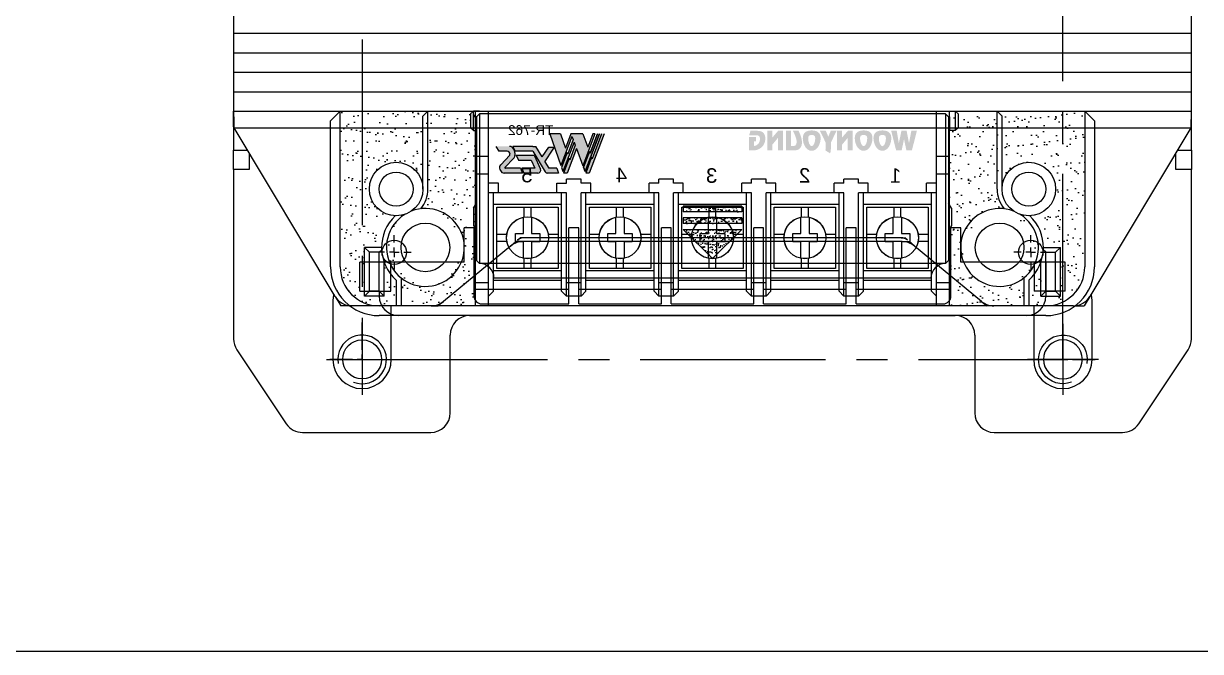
# Model space of a CAD drawing. Header units: millimetres. Extents: x 24815 to 37444, y -10619 to 6020.
# Drawn here: x 36070.7 to 36191.7, y 2215.3 to 2279.8 of the extents above; entities that cross this region are included whole.
import ezdxf

# ---------------------------------------------------------------- set-up
doc = ezdxf.new("R2010")
doc.units = ezdxf.units.MM
doc.linetypes.add('CENTER2', pattern=[28.575, 19.05, -3.175, 3.175, -3.175])
doc.layers.add('SLD-0', color=7, linetype='Continuous')
doc.styles.add('H', font='')
doc.styles.get('H').set_extended_font_data('Dotum')

# ---------------------------------------------------------------- blocks, each defined once
blk = doc.blocks.new('SW_CENTERMARKSYMBOL_5')
at = {"layer": 'SLD-0', "color": 0}
for p, q in [((0, 0.667), (0, 1.167)), ((-0.667, 0), (-1.167, 0)), ((0, 0), (-0.333, 0)), ((0, 0), (0, 0.333)), ((0, 0), (0, -0.333)), ((0, 0), (0.333, 0)), ((0.667, 0), (1.167, 0)), ((0, -0.667), (0, -1.167))]:
    blk.add_line(p, q, dxfattribs=at)
blk = doc.blocks.new('SW_CENTERMARKSYMBOL_6')
at = {"layer": 'SLD-0', "color": 0}
for p, q in [((0, 0.667), (0, 1.167)), ((-0.667, 0), (-1.167, 0)), ((0, 0), (-0.333, 0)), ((0, 0), (0, 0.333)), ((0, 0), (0, -0.333)), ((0, 0), (0.333, 0)), ((0.667, 0), (1.167, 0)), ((0, -0.667), (0, -1.167))]:
    blk.add_line(p, q, dxfattribs=at)
blk = doc.blocks.new('SW_CENTERMARKSYMBOL_7')
at = {"layer": 'SLD-0', "color": 0}
for p, q in [((0, 0.667), (0, 2.521)), ((-0.667, 0), (-2.203, 0)), ((0, 0), (-0.333, 0)), ((0, 0), (0, 0.333)), ((0, 0), (0, -0.333)), ((0, 0), (0.333, 0)), ((0.667, 0), (2.181, 0)), ((0, -0.667), (0, -2.135))]:
    blk.add_line(p, q, dxfattribs=at)
blk = doc.blocks.new('SW_CENTERMARKSYMBOL_8')
at = {"layer": 'SLD-0', "color": 0}
for p, q in [((0, 0.667), (0, 2.589)), ((-0.667, 0), (-2.14, 0)), ((0, 0), (-0.333, 0)), ((0, 0), (0, 0.333)), ((0, 0), (0, -0.333)), ((0, 0), (0.333, 0)), ((0.667, 0), (2.215, 0)), ((0, -0.667), (0, -2.186))]:
    blk.add_line(p, q, dxfattribs=at)
blk = doc.blocks.new('A$C21DA28FF')
at = {"lineweight": 13}
h = blk.add_hatch(dxfattribs=at)
h.set_pattern_fill('AR-SAND', color=256, angle=-180, style=0)
h.set_pattern_definition([(142.5, (-2556.0232, 1126.574), (0.0629934, 1.9268238), [0, -1.52, 0, -1.7, 0, -1.625]), (172.5, (-2556.0232, 1126.574), (-1.7697767, 2.822146), [0, -0.82, 0, -1.37, 0, -0.525]), (212.5, (-2554.7932, 1126.574), (-3.1141419, 0.0056591), [0, -0.5, 0, -1.8, 0, -2.35]), (222.5, (-2554.7932, 1126.574), (-3.0061266, 0.8776756), [0, -0.25, 0, -1.18, 0, -1.35])])
h.paths.add_polyline_path([(-10.9, -18.02), (-5.27, -18.02, 0.400349), (-7.8, -20.67, 0.414214), (-5.15, -23.32, 0.213263), (-6.65, -26.67), (-8.4, -26.67), (-8.4, -26.67), (-10.9, -26.67)])
h.paths.add_polyline_path([(-10.9, -12.67), (-2.5, -12.67), (-2.5, -18.02), (-5.02, -18.02, 0.023763), (-5.27, -18.02), (-10.9, -18.02)])
h.paths.add_polyline_path([(-5.02, -18.02), (-2.5, -18.02), (-2.5, -20.67, 0.400378)], flags=17)
h.paths.add_polyline_path([(-10.9, -28.67), (-10.9, -26.67), (-8.4, -26.67), (-8.4, -31.67), (-6.4, -31.67), (-6.4, -28.14, 0.127566), (-5.15, -30.02), (-5.15, -32.67), (-6.9, -32.67, -0.414214)])
h.paths.add_polyline_path([(-4.65, -29.79, -0.227278), (-6.15, -26.67), (-5.65, -26.67, 0.998713), (1.35, -26.67), (3, -26.67), (3, -32.67), (-4.65, -32.67)])
h.paths.add_polyline_path([(-5.65, -26.67), (-6.15, -26.67, -0.202016), (-4.94, -23.81, 0.395316), (-2, -20.67), (-2, -18.02), (3, -18.02), (3, -20.67), (3, -26.67), (1.35, -26.67, 1.001289)])
h.paths.add_polyline_path([(-2, -12.67), (3, -12.67), (3, -18.02), (-2, -18.02)])
h = blk.add_hatch(dxfattribs=at)
h.set_pattern_fill('AR-SAND', color=256, angle=-180, style=0)
h.set_pattern_definition([(37.5, (2610.7268, 1126.574), (-0.0629934, 1.9268238), [0, -1.52, 0, -1.7, 0, -1.625]), (7.5, (2610.7268, 1126.574), (1.7697767, 2.822146), [0, -0.82, 0, -1.37, 0, -0.525]), (327.5, (2609.4968, 1126.574), (3.1141419, 0.0056591), [0, -0.5, 0, -1.8, 0, -2.35]), (317.5, (2609.4968, 1126.574), (3.0061266, 0.8776756), [0, -0.25, 0, -1.18, 0, -1.35])])
h.paths.add_polyline_path([(65.6, -18.02), (59.98, -18.02, -0.400349), (62.5, -20.67, -0.414214), (59.85, -23.32, -0.213263), (61.35, -26.67), (63.1, -26.67), (63.1, -26.67), (65.6, -26.67)])
h.paths.add_polyline_path([(65.6, -12.67), (57.2, -12.67), (57.2, -18.02), (59.73, -18.02, -0.023763), (59.98, -18.02), (65.6, -18.02)])
h.paths.add_polyline_path([(59.73, -18.02), (57.2, -18.02), (57.2, -20.67, -0.400378)], flags=17)
h.paths.add_polyline_path([(65.6, -28.67), (65.6, -26.67), (63.1, -26.67), (63.1, -31.67), (61.1, -31.67), (61.1, -28.14, -0.127566), (59.85, -30.02), (59.85, -32.67), (61.6, -32.67, 0.414214)])
h.paths.add_polyline_path([(59.35, -29.79, 0.227278), (60.85, -26.67), (60.35, -26.67, -0.998713), (53.35, -26.67), (51.7, -26.67), (51.7, -32.67), (59.35, -32.67)])
h.paths.add_polyline_path([(60.35, -26.67), (60.85, -26.67, 0.202016), (59.65, -23.81, -0.395316), (56.7, -20.67), (56.7, -18.02), (51.7, -18.02), (51.7, -20.67), (51.7, -26.67), (53.35, -26.67, -1.001289)])
h.paths.add_polyline_path([(56.7, -12.67), (51.7, -12.67), (51.7, -18.02), (56.7, -18.02)])
for points in [[(12.26, -16.46), (12.8, -15.01), (14.02, -15.01), (14.54, -16.36), (15.05, -15.01), (15.27, -15.01), (14.04, -18.27), (13.37, -16.5), (12.42, -19.03), (12.05, -19.03), (12.62, -17.51), (12.68, -17.66), (13.24, -16.16), (13.13, -15.87), (11.99, -18.88), (11.83, -18.44), (12.41, -16.91), (12.47, -17.06), (13.02, -15.59), (12.9, -15.27), (11.77, -18.26), (11.12, -16.38), (11.12, -16.38), (11.11, -16.38), (10.64, -15.01), (11.75, -15.01)], [(14.27, -18.87), (14.1, -18.42), (14.71, -16.8), (14.77, -16.98), (15.52, -15.01), (15.73, -15.01)], [(14.93, -17.4), (14.99, -17.55), (15.95, -15.01), (16.21, -15.01), (14.69, -19.03), (14.32, -19.03)], [(6.51, -16.29, -0.29449), (6.9, -16.54), (7, -16.77, -0.106707), (7.04, -16.94), (7.04, -17.24, -0.196829), (6.91, -17.54), (6.04, -18.42, 0.665283), (6.09, -18.54), (7.61, -18.54), (7.83, -19.03), (5.95, -19.03, -0.29449), (5.56, -18.78), (5.5, -18.65, -0.310048), (5.59, -18.18), (6.54, -17.2), (6.54, -17.08, 0.414214), (6.26, -16.79), (5.4, -16.79), (5.1, -16.29)], [(7.06, -16.79), (6.84, -16.29), (8.88, -16.29), (9.19, -16.29), (9.86, -17.37), (10.52, -16.38), (11.11, -16.38), (11.12, -16.38), (10.99, -16.57), (10.13, -17.87), (10.53, -18.54), (11.36, -18.54), (11.53, -19.03), (10.4, -19.03, -0.264116), (10.16, -18.89), (8.9, -16.79)], [(7.97, -19.03), (7.75, -18.54), (9.09, -18.54), (8.71, -17.7), (7.41, -17.7), (7.17, -17.19), (9.03, -17.19), (9.68, -18.63, -0.54501), (9.42, -19.03)]]:
    blk.add_hatch(color=256).paths.add_polyline_path(points)
h = blk.add_hatch(color=256)
edge = h.paths.add_edge_path()
edge.add_spline(control_points=[(31.62, -15.78), (31.62, -15.78), (31.82, -15.78), (31.82, -15.78), (31.82, -15.78), (31.82, -15.32), (31.82, -15.32), (31.82, -15.32), (31.1, -15.32), (31.1, -15.32), (31.1, -15.32), (31.1, -16.7), (31.1, -16.7), (31.1, -16.7), (31.53, -16.7), (31.53, -16.7), (32.2, -16.7), (32.78, -16.23), (32.78, -15.48), (32.78, -15.07), (32.58, -14.69), (31.98, -14.69), (31.98, -14.69), (31.25, -14.69), (31.25, -14.69), (31.25, -14.69), (31.12, -15.14), (31.12, -15.14), (31.12, -15.14), (31.85, -15.14), (31.85, -15.14), (31.96, -15.14), (32.24, -15.14), (32.24, -15.52), (32.24, -15.88), (31.99, -16.23), (31.62, -16.25), (31.62, -16.25), (31.62, -15.78), (31.62, -15.78)], knot_values=[0, 0, 0, 0, 1, 1, 1, 2, 2, 2, 3, 3, 3, 4, 4, 4, 5, 5, 5, 6, 6, 6, 7, 7, 7, 8, 8, 8, 9, 9, 9, 10, 10, 10, 11, 11, 11, 12, 12, 12, 13, 13, 13, 13], degree=3, periodic=0)
h = blk.add_hatch(color=256)
edge = h.paths.add_edge_path()
edge.add_spline(control_points=[(32.98, -16.7), (32.98, -16.7), (33.51, -16.7), (33.51, -16.7), (33.51, -16.7), (33.51, -16.1), (33.51, -16.1), (33.51, -16.1), (34.06, -15.43), (34.06, -15.43), (34.06, -15.43), (34.07, -15.43), (34.07, -15.43), (34.07, -15.43), (34.07, -16.7), (34.07, -16.7), (34.07, -16.7), (34.59, -16.7), (34.59, -16.7), (34.59, -16.7), (34.59, -14.69), (34.59, -14.69), (34.59, -14.69), (34.09, -14.69), (34.09, -14.69), (34.09, -14.69), (33.51, -15.37), (33.51, -15.37), (33.51, -15.37), (33.51, -14.69), (33.51, -14.69), (33.51, -14.69), (32.98, -14.69), (32.98, -14.69), (32.98, -14.69), (32.98, -16.7), (32.98, -16.7)], knot_values=[0, 0, 0, 0, 1, 1, 1, 2, 2, 2, 3, 3, 3, 4, 4, 4, 5, 5, 5, 6, 6, 6, 7, 7, 7, 8, 8, 8, 9, 9, 9, 10, 10, 10, 11, 11, 11, 12, 12, 12, 12], degree=3, periodic=0)
h = blk.add_hatch(color=256)
edge = h.paths.add_edge_path()
edge.add_spline(control_points=[(34.89, -16.7), (34.89, -16.7), (35.74, -16.7), (35.74, -16.7), (36.33, -16.7), (36.54, -16.34), (36.54, -15.87), (36.54, -15.45), (36.37, -15.06), (36.19, -14.69), (36.19, -14.69), (35.62, -14.69), (35.62, -14.69), (35.74, -14.95), (36, -15.44), (36, -15.86), (36, -16.25), (35.71, -16.25), (35.61, -16.25), (35.61, -16.25), (35.41, -16.25), (35.41, -16.25), (35.41, -16.25), (35.41, -14.69), (35.41, -14.69), (35.41, -14.69), (34.89, -14.69), (34.89, -14.69), (34.89, -14.69), (34.89, -16.7), (34.89, -16.7)], knot_values=[0, 0, 0, 0, 1, 1, 1, 2, 2, 2, 3, 3, 3, 4, 4, 4, 5, 5, 5, 6, 6, 6, 7, 7, 7, 8, 8, 8, 9, 9, 9, 10, 10, 10, 10], degree=3, periodic=0)
h = blk.add_hatch(color=256)
edge = h.paths.add_edge_path(flags=16)
edge.add_spline(control_points=[(37.54, -16.74), (36.92, -16.74), (36.63, -15.98), (36.63, -15.45), (36.63, -15.01), (36.84, -14.65), (37.54, -14.65), (38.25, -14.65), (38.46, -15.01), (38.46, -15.45), (38.46, -15.98), (38.16, -16.74), (37.54, -16.74)], knot_values=[0, 0, 0, 0, 1, 1, 1, 2, 2, 2, 3, 3, 3, 4, 4, 4, 4], degree=3, periodic=0)
edge = h.paths.add_edge_path()
edge.add_spline(control_points=[(37.54, -16.27), (37.74, -16.27), (37.91, -15.83), (37.91, -15.47), (37.91, -15.2), (37.8, -15.12), (37.54, -15.12), (37.29, -15.12), (37.18, -15.2), (37.18, -15.47), (37.18, -15.83), (37.34, -16.27), (37.54, -16.27)], knot_values=[0, 0, 0, 0, 1, 1, 1, 2, 2, 2, 3, 3, 3, 4, 4, 4, 4], degree=3, periodic=0)
h = blk.add_hatch(color=256)
edge = h.paths.add_edge_path()
edge.add_spline(control_points=[(38.98, -15.9), (38.98, -15.9), (38.98, -16.41), (38.98, -16.41), (38.98, -16.51), (38.98, -16.61), (38.95, -16.7), (38.95, -16.7), (39.43, -17), (39.43, -17), (39.5, -16.86), (39.51, -16.71), (39.51, -16.56), (39.51, -16.56), (39.51, -15.9), (39.51, -15.9), (39.51, -15.9), (40.1, -14.69), (40.1, -14.69), (40.1, -14.69), (39.5, -14.69), (39.5, -14.69), (39.5, -14.69), (39.25, -15.29), (39.25, -15.29), (39.25, -15.29), (38.99, -14.69), (38.99, -14.69), (38.99, -14.69), (38.39, -14.69), (38.39, -14.69), (38.39, -14.69), (38.98, -15.9), (38.98, -15.9)], knot_values=[0, 0, 0, 0, 1, 1, 1, 2, 2, 2, 3, 3, 3, 4, 4, 4, 5, 5, 5, 6, 6, 6, 7, 7, 7, 8, 8, 8, 9, 9, 9, 10, 10, 10, 11, 11, 11, 11], degree=3, periodic=0)
h = blk.add_hatch(color=256)
edge = h.paths.add_edge_path()
edge.add_spline(control_points=[(40.15, -16.7), (40.15, -16.7), (40.67, -16.7), (40.67, -16.7), (40.67, -16.7), (40.67, -16.1), (40.67, -16.1), (40.67, -16.1), (41.23, -15.43), (41.23, -15.43), (41.23, -15.43), (41.23, -15.43), (41.23, -15.43), (41.23, -15.43), (41.23, -16.7), (41.23, -16.7), (41.23, -16.7), (41.76, -16.7), (41.76, -16.7), (41.76, -16.7), (41.76, -14.69), (41.76, -14.69), (41.76, -14.69), (41.26, -14.69), (41.26, -14.69), (41.26, -14.69), (40.67, -15.37), (40.67, -15.37), (40.67, -15.37), (40.67, -14.69), (40.67, -14.69), (40.67, -14.69), (40.15, -14.69), (40.15, -14.69), (40.15, -14.69), (40.15, -16.7), (40.15, -16.7)], knot_values=[0, 0, 0, 0, 1, 1, 1, 2, 2, 2, 3, 3, 3, 4, 4, 4, 5, 5, 5, 6, 6, 6, 7, 7, 7, 8, 8, 8, 9, 9, 9, 10, 10, 10, 11, 11, 11, 12, 12, 12, 12], degree=3, periodic=0)
h = blk.add_hatch(color=256)
edge = h.paths.add_edge_path(flags=16)
edge.add_spline(control_points=[(42.88, -16.74), (42.26, -16.74), (41.97, -15.98), (41.97, -15.45), (41.97, -15.01), (42.18, -14.65), (42.88, -14.65), (43.59, -14.65), (43.79, -15.01), (43.79, -15.45), (43.79, -15.98), (43.5, -16.74), (42.88, -16.74)], knot_values=[0, 0, 0, 0, 1, 1, 1, 2, 2, 2, 3, 3, 3, 4, 4, 4, 4], degree=3, periodic=0)
edge = h.paths.add_edge_path()
edge.add_spline(control_points=[(42.88, -16.27), (43.08, -16.27), (43.25, -15.83), (43.25, -15.47), (43.25, -15.2), (43.14, -15.12), (42.88, -15.12), (42.62, -15.12), (42.51, -15.2), (42.51, -15.47), (42.51, -15.83), (42.68, -16.27), (42.88, -16.27)], knot_values=[0, 0, 0, 0, 1, 1, 1, 2, 2, 2, 3, 3, 3, 4, 4, 4, 4], degree=3, periodic=0)
h = blk.add_hatch(color=256)
edge = h.paths.add_edge_path(flags=16)
edge.add_spline(control_points=[(44.81, -16.74), (44.19, -16.74), (43.89, -15.98), (43.89, -15.45), (43.89, -15.01), (44.1, -14.65), (44.81, -14.65), (45.51, -14.65), (45.72, -15.01), (45.72, -15.45), (45.72, -15.98), (45.43, -16.74), (44.81, -16.74)], knot_values=[0, 0, 0, 0, 1, 1, 1, 2, 2, 2, 3, 3, 3, 4, 4, 4, 4], degree=3, periodic=0)
edge = h.paths.add_edge_path()
edge.add_spline(control_points=[(44.81, -16.27), (45.01, -16.27), (45.17, -15.83), (45.17, -15.47), (45.17, -15.2), (45.07, -15.12), (44.81, -15.12), (44.55, -15.12), (44.44, -15.2), (44.44, -15.47), (44.44, -15.83), (44.61, -16.27), (44.81, -16.27)], knot_values=[0, 0, 0, 0, 1, 1, 1, 2, 2, 2, 3, 3, 3, 4, 4, 4, 4], degree=3, periodic=0)
h = blk.add_hatch(color=256)
edge = h.paths.add_edge_path()
edge.add_spline(control_points=[(46.22, -16.7), (46.22, -16.7), (46.79, -16.7), (46.79, -16.7), (46.79, -16.7), (47.03, -15.53), (47.03, -15.53), (47.03, -15.53), (47.03, -15.53), (47.03, -15.53), (47.03, -15.53), (47.27, -16.7), (47.27, -16.7), (47.27, -16.7), (47.84, -16.7), (47.84, -16.7), (47.84, -16.7), (48.35, -14.69), (48.35, -14.69), (48.35, -14.69), (47.78, -14.69), (47.78, -14.69), (47.78, -14.69), (47.54, -15.96), (47.54, -15.96), (47.54, -15.96), (47.54, -15.96), (47.54, -15.96), (47.54, -15.96), (47.3, -14.69), (47.3, -14.69), (47.3, -14.69), (46.76, -14.69), (46.76, -14.69), (46.76, -14.69), (46.5, -15.95), (46.5, -15.95), (46.5, -15.95), (46.49, -15.95), (46.49, -15.95), (46.49, -15.95), (46.28, -14.69), (46.28, -14.69), (46.28, -14.69), (45.71, -14.69), (45.71, -14.69), (45.71, -14.69), (46.22, -16.7), (46.22, -16.7)], knot_values=[0, 0, 0, 0, 1, 1, 1, 2, 2, 2, 3, 3, 3, 4, 4, 4, 5, 5, 5, 6, 6, 6, 7, 7, 7, 8, 8, 8, 9, 9, 9, 10, 10, 10, 11, 11, 11, 12, 12, 12, 13, 13, 13, 14, 14, 14, 15, 15, 15, 16, 16, 16, 16], degree=3, periodic=0)
h = blk.add_hatch(dxfattribs=at)
h.set_pattern_fill('AR-SAND', color=256, scale=0.3, angle=-180, style=0)
h.set_pattern_definition([(142.5, (-2543.7502, 1358.91825), (0.01889801, 0.57804713), [0, -0.456, 0, -0.51, 0, -0.4875]), (172.5, (-2543.7502, 1358.91825), (-0.53093301, 0.84664382), [0, -0.246, 0, -0.411, 0, -0.1575]), (212.5, (-2543.3812, 1358.91825), (-0.93424256, 0.00169772), [0, -0.15, 0, -0.54, 0, -0.705]), (222.5, (-2543.3812, 1358.91825), (-0.90183798, 0.26330267), [0, -0.075, 0, -0.354, 0, -0.405])])
h.paths.add_polyline_path([(24.35, -23.62), (30.35, -23.62), (30.35, -24.22), (24.35, -24.22)])
h.paths.add_polyline_path([(24.35, -22.42), (30.35, -22.42), (30.35, -23.02), (24.35, -23.02)])
h = blk.add_hatch(dxfattribs=at)
h.set_pattern_fill('AR-SAND', color=256, scale=0.3, angle=-180, style=0)
h.set_pattern_definition([(142.5, (-2543.43524, 1358.26936), (0.01889801, 0.57804713), [0, -0.456, 0, -0.51, 0, -0.4875]), (172.5, (-2543.43524, 1358.2694), (-0.53093301, 0.84664382), [0, -0.246, 0, -0.411, 0, -0.1575]), (212.5, (-2543.06624, 1358.26936), (-0.93424256, 0.00169772), [0, -0.15, 0, -0.54, 0, -0.705]), (222.5, (-2543.06624, 1358.2694), (-0.90183798, 0.26330267), [0, -0.075, 0, -0.354, 0, -0.405])])
h.paths.add_polyline_path([(27.35, -27.82), (30.35, -24.82), (24.35, -24.82)])
for p, q in [((-21.85, 26.33), (-21.85, -12.67)), ((76.55, -12.67), (76.55, 26.33)), ((-21.85, -4.67), (76.55, -4.67)), ((-21.85, -6.67), (76.55, -6.67)), ((-21.85, -8.67), (76.55, -8.67)), ((-21.85, -10.67), (76.55, -10.67)), ((10.64, -15.01), (11.77, -18.26)), ((11.75, -15.01), (10.64, -15.01)), ((11.75, -15.01), (12.26, -16.46)), ((12.9, -15.27), (11.77, -18.26)), ((12.8, -15.01), (12.26, -16.46)), ((13.02, -15.59), (12.47, -17.06)), ((14.02, -15.01), (12.8, -15.01)), ((12.9, -15.27), (13.02, -15.59)), ((14.02, -15.01), (14.54, -16.36)), ((15.27, -15.01), (14.04, -18.27)), ((15.73, -15.01), (14.27, -18.87)), ((14.27, -18.87), (15.73, -15.01)), ((15.73, -15.01), (14.27, -18.87)), ((15.05, -15.01), (14.54, -16.36)), ((16.21, -15.01), (14.69, -19.03)), ((15.52, -15.01), (14.77, -16.98)), ((15.52, -15.01), (14.77, -16.98)), ((14.77, -16.98), (15.52, -15.01)), ((15.95, -15.01), (14.99, -17.55)), ((15.27, -15.01), (15.05, -15.01)), ((5.1, -16.29), (5.4, -16.79)), ((6.26, -16.79), (5.4, -16.79)), ((6.26, -16.79), (5.4, -16.79)), ((6.84, -16.29), (7.06, -16.79)), ((8.88, -16.29), (6.84, -16.29)), ((6.9, -16.54), (7, -16.77)), ((8.9, -16.79), (7.06, -16.79)), ((8.88, -16.29), (9.19, -16.29)), ((8.9, -16.79), (10.16, -18.89)), ((9.86, -17.37), (9.19, -16.29)), ((9.86, -17.37), (10.52, -16.38)), ((10.13, -17.87), (10.99, -16.57)), ((10.52, -16.38), (11.12, -16.38)), ((10.99, -16.57), (11.12, -16.38)), ((12.41, -16.91), (11.83, -18.44)), ((13.13, -15.87), (11.99, -18.88)), ((12.41, -16.91), (12.47, -17.06)), ((13.37, -16.5), (12.42, -19.03)), ((13.24, -16.16), (12.68, -17.66)), ((13.13, -15.87), (13.24, -16.16)), ((13.37, -16.5), (14.04, -18.27)), ((14.71, -16.8), (14.1, -18.42)), ((14.1, -18.42), (14.71, -16.8)), ((15.1, -16.66), (14.27, -18.87)), ((14.71, -16.8), (14.77, -16.98)), ((14.77, -16.98), (14.71, -16.8)), ((14.71, -16.8), (14.77, -16.98)), ((14.77, -16.98), (15.01, -16.35)), ((6.54, -17.2), (5.59, -18.18)), ((6.91, -17.54), (6.04, -18.42)), ((6.54, -17.2), (6.54, -17.08)), ((7.04, -16.94), (7.04, -17.24)), ((7.17, -17.19), (9.03, -17.19)), ((7.17, -17.19), (7.41, -17.7)), ((7.41, -17.7), (8.71, -17.7)), ((8.71, -17.7), (9.09, -18.54)), ((9.03, -17.19), (9.68, -18.63)), ((10.13, -17.87), (10.53, -18.54)), ((12.62, -17.51), (12.05, -19.03)), ((12.62, -17.51), (12.68, -17.66)), ((14.93, -17.4), (14.32, -19.03)), ((14.93, -17.4), (14.99, -17.55)), ((5.5, -18.65), (5.56, -18.78)), ((7.83, -19.03), (5.95, -19.03)), ((7.61, -18.54), (6.09, -18.54)), ((7.61, -18.54), (7.83, -19.03)), ((7.75, -18.54), (7.97, -19.03)), ((9.09, -18.54), (7.75, -18.54)), ((9.42, -19.03), (7.97, -19.03)), ((11.53, -19.03), (10.4, -19.03)), ((11.36, -18.54), (10.53, -18.54)), ((11.36, -18.54), (11.53, -19.03)), ((11.83, -18.44), (11.99, -18.88)), ((12.42, -19.03), (12.04, -19.03)), ((14.1, -18.42), (14.27, -18.87)), ((14.1, -18.42), (14.27, -18.87)), ((14.27, -18.87), (14.1, -18.42)), ((14.69, -19.03), (14.32, -19.03)), ((8, -23.54), (8, -22.52)), ((8.71, -23.54), (8.71, -22.52)), ((17.5, -23.54), (17.5, -22.52)), ((18.21, -23.54), (18.21, -22.52)), ((27, -23.54), (27, -22.52)), ((27.71, -23.54), (27.71, -22.52)), ((36.5, -23.54), (36.5, -22.52)), ((37.21, -23.54), (37.21, -22.52)), ((46, -23.54), (46, -22.52)), ((46.71, -23.54), (46.71, -22.52)), ((5.2, -25.31), (6.22, -25.31)), ((10.48, -25.31), (11.5, -25.31)), ((14.7, -25.31), (15.72, -25.31)), ((19.98, -25.31), (21, -25.31)), ((24.2, -25.31), (25.22, -25.31)), ((29.48, -25.31), (30.5, -25.31)), ((33.7, -25.31), (34.72, -25.31)), ((38.98, -25.31), (40, -25.31)), ((43.2, -25.31), (44.22, -25.31)), ((48.48, -25.31), (49.5, -25.31)), ((5.2, -26.03), (6.22, -26.03)), ((6.6, -26.53), (7.15, -26.07)), ((6.6, -26.53), (7.15, -26.07)), ((7.87, -26.07), (7.15, -26.07)), ((7.87, -26.07), (7.15, -26.07)), ((7.32, -25.92), (7.6, -25.67)), ((7.98, -25.67), (7.6, -25.67)), ((10.48, -26.03), (11.5, -26.03)), ((14.7, -26.03), (15.72, -26.03)), ((19.98, -26.03), (21, -26.03)), ((24.2, -26.03), (25.22, -26.03)), ((29.48, -26.03), (30.5, -26.03)), ((33.7, -26.03), (34.72, -26.03)), ((38.98, -26.03), (40, -26.03)), ((43.2, -26.03), (44.22, -26.03)), ((46.73, -25.67), (47.1, -25.67)), ((46.83, -26.07), (47.55, -26.07)), ((46.83, -26.07), (47.55, -26.07)), ((47.38, -25.92), (47.1, -25.67)), ((48.11, -26.53), (47.55, -26.07)), ((48.11, -26.53), (47.55, -26.07)), ((48.48, -26.03), (49.5, -26.03)), ((8, -28.82), (8, -27.8)), ((8.71, -28.82), (8.71, -27.8)), ((17.5, -28.82), (17.5, -27.8)), ((18.21, -28.82), (18.21, -27.8)), ((27, -28.82), (27, -27.8)), ((27.71, -28.82), (27.71, -27.8)), ((36.5, -28.82), (36.5, -27.8)), ((37.21, -28.82), (37.21, -27.8)), ((46, -28.82), (46, -27.8)), ((46.71, -28.82), (46.71, -27.8)), ((-11.43, -31.7), (-10.85, -32.67)), ((-11.43, -31.7), (-10.85, -32.67)), ((-0.29, -32.21), (-0.85, -32.67)), ((-0.29, -32.21), (-0.85, -32.67)), ((55, -32.21), (55.55, -32.67)), ((55, -32.21), (55.55, -32.67)), ((66.13, -31.7), (65.55, -32.67)), ((66.13, -31.7), (65.55, -32.67)), ((-9.71, -32.67), (-10.85, -32.67)), ((-9.71, -32.67), (-10.85, -32.67)), ((-1.57, -32.67), (-0.85, -32.67)), ((-1.57, -32.67), (-0.85, -32.67)), ((56.27, -32.67), (55.55, -32.67)), ((56.27, -32.67), (55.55, -32.67)), ((64.42, -32.67), (65.55, -32.67)), ((64.42, -32.67), (65.55, -32.67))]:
    blk.add_line(p, q)
at = {"lineweight": 15}
for p, q in [((-21.85, -12.67), (76.55, -12.67)), ((-21.85, -14.27), (-21.85, -12.67)), ((76.55, -14.27), (76.55, -12.67)), ((-21.85, -14.27), (-21.85, -14.37)), ((-21.79, -14.37), (-21.85, -14.37)), ((-21.85, -14.37), (-21.85, -16.67)), ((-21.79, -14.37), (76.49, -14.37)), ((-11.43, -31.7), (-21.79, -14.37)), ((76.49, -14.37), (66.13, -31.7)), ((76.49, -14.37), (76.55, -14.37)), ((76.55, -14.37), (76.55, -14.27)), ((76.55, -16.67), (76.55, -14.37)), ((-21.85, -16.67), (-20.41, -16.67)), ((-21.85, -18.67), (-21.85, -16.67)), ((75.12, -16.67), (76.55, -16.67)), ((76.55, -16.67), (76.55, -18.67)), ((-20.25, -16.95), (-20.25, -18.67)), ((74.95, -18.67), (74.95, -16.95)), ((-20.25, -18.67), (-21.85, -18.67)), ((-21.85, -18.67), (-21.85, -36.06)), ((76.55, -18.67), (74.95, -18.67)), ((76.55, -36.06), (76.55, -18.67)), ((6.6, -26.53), (-0.29, -32.21)), ((6.6, -26.53), (-0.29, -32.21)), ((46.83, -26.07), (7.87, -26.07)), ((46.83, -26.07), (7.87, -26.07)), ((46.73, -25.67), (7.98, -25.67)), ((55, -32.21), (48.11, -26.53)), ((55, -32.21), (48.11, -26.53)), ((-11.65, -32.17), (-11.65, -38.17)), ((66.35, -38.17), (66.35, -32.17)), ((-1.57, -32.67), (-9.71, -32.67)), ((-1.57, -32.67), (-9.71, -32.67)), ((-5.65, -38.17), (-5.65, -32.67)), ((2.4, -33.67), (52.3, -33.67)), ((2.4, -33.67), (52.3, -33.67)), ((64.42, -32.67), (56.27, -32.67)), ((64.42, -32.67), (56.27, -32.67)), ((60.35, -32.67), (60.35, -38.17)), ((0.4, -43.67), (0.4, -35.67)), ((54.3, -35.67), (54.3, -43.67)), ((-21.51, -37.17), (-16.44, -44.78)), ((71.15, -44.78), (76.22, -37.17)), ((-14.78, -45.67), (-1.6, -45.67)), ((56.3, -45.67), (69.48, -45.67))]:
    blk.add_line(p, q, dxfattribs=at)
at = {"lineweight": 13}
for p, q in [((-10.9, -12.67), (-11.9, -13.67)), ((-10.9, -12.67), (65.6, -12.67)), ((-10.9, -28.67), (-10.9, -12.67)), ((-1.9, -12.67), (-2.4, -13.17)), ((-2.4, -20.67), (-2.4, -13.17)), ((-1.9, -20.67), (-1.9, -12.67)), ((2.8, -12.67), (2.5, -12.96)), ((2.5, -12.96), (2.5, -14.37)), ((3.4, -12.67), (2.8, -12.67)), ((2.8, -14.67), (2.8, -12.67)), ((3, -20.67), (3, -12.67)), ((3, -13.26), (3, -14.67)), ((3.1, -13.26), (3, -13.26)), ((3.4, -12.96), (3.1, -13.26)), ((3.1, -13.26), (3.1, -28.02)), ((3.4, -12.67), (51.3, -12.67)), ((51.3, -12.96), (3.4, -12.96)), ((3.4, -12.97), (3.4, -28.32)), ((3.4, -12.97), (3.4, -12.97)), ((4.35, -32.67), (4.35, -12.67)), ((50.35, -32.67), (50.35, -12.67)), ((51.3, -12.67), (52.3, -12.67)), ((51.6, -13.26), (51.3, -12.96)), ((51.3, -12.97), (51.3, -28.32)), ((51.6, -13.26), (51.6, -28.02)), ((51.6, -13.26), (51.6, -13.26)), ((51.7, -13.26), (51.6, -13.26)), ((51.6, -13.27), (51.6, -13.27)), ((51.7, -20.67), (51.7, -12.67)), ((51.7, -13.26), (51.7, -14.67)), ((52.6, -12.96), (52.3, -12.67)), ((52.3, -12.67), (52.3, -14.67)), ((52.6, -12.96), (52.6, -14.37)), ((57.1, -13.17), (56.6, -12.67)), ((56.6, -20.67), (56.6, -12.67)), ((57.1, -20.67), (57.1, -13.17)), ((66.6, -13.67), (65.6, -12.67)), ((65.6, -12.67), (65.6, -28.67)), ((-11.9, -28.67), (-11.9, -13.67)), ((2.8, -14.67), (2.5, -14.37)), ((52.6, -14.37), (52.3, -14.67)), ((66.6, -13.67), (66.6, -28.67)), ((2.8, -14.67), (3.1, -14.67)), ((52.3, -14.67), (51.6, -14.67)), ((3, -17.28), (4.35, -17.28)), ((50.35, -17.28), (51.7, -17.28)), ((3, -19.12), (4.35, -19.12)), ((50.35, -19.12), (51.7, -19.12)), ((5.35, -20.07), (4.35, -20.07)), ((5.35, -21.07), (5.35, -20.07)), ((11.35, -21.07), (11.35, -20.07)), ((11.35, -20.07), (12.35, -20.07)), ((12.35, -20.07), (12.35, -19.67)), ((13.85, -19.67), (12.35, -19.67)), ((13.85, -20.07), (13.85, -19.67)), ((14.85, -20.07), (13.85, -20.07)), ((14.85, -21.07), (14.85, -20.07)), ((20.85, -21.07), (20.85, -20.07)), ((21.85, -20.07), (20.85, -20.07)), ((21.85, -20.07), (21.85, -19.67)), ((23.35, -19.67), (21.85, -19.67)), ((23.35, -20.07), (23.35, -19.67)), ((24.35, -20.07), (23.35, -20.07)), ((24.35, -21.07), (24.35, -20.07)), ((30.35, -21.07), (30.35, -20.07)), ((31.35, -20.07), (30.35, -20.07)), ((31.35, -20.07), (31.35, -19.67)), ((32.85, -19.67), (31.35, -19.67)), ((32.85, -20.07), (32.85, -19.67)), ((33.85, -20.07), (32.85, -20.07)), ((33.85, -21.07), (33.85, -20.07)), ((39.85, -21.07), (39.85, -20.07)), ((40.85, -20.07), (39.85, -20.07)), ((40.85, -20.07), (40.85, -19.67)), ((42.35, -19.67), (40.85, -19.67)), ((42.35, -20.07), (42.35, -19.67)), ((43.35, -20.07), (42.35, -20.07)), ((43.35, -21.07), (43.35, -20.07)), ((49.35, -21.07), (49.35, -20.07)), ((50.35, -20.07), (49.35, -20.07)), ((3, -32.67), (3, -20.67)), ((12.35, -21.07), (4.35, -21.07)), ((4.85, -31.17), (4.85, -21.07)), ((11.85, -31.17), (11.85, -21.07)), ((12.35, -31.67), (12.35, -21.07)), ((21.85, -21.07), (13.85, -21.07)), ((13.85, -31.67), (13.85, -21.07)), ((14.35, -31.17), (14.35, -21.07)), ((21.35, -31.17), (21.35, -21.07)), ((21.85, -31.67), (21.85, -21.07)), ((31.35, -21.07), (23.35, -21.07)), ((23.35, -31.67), (23.35, -21.07)), ((23.85, -31.17), (23.85, -21.07)), ((30.85, -31.17), (30.85, -21.07)), ((31.35, -31.67), (31.35, -21.07)), ((40.85, -21.07), (32.85, -21.07)), ((32.85, -31.67), (32.85, -21.07)), ((33.35, -31.17), (33.35, -21.07)), ((40.35, -31.17), (40.35, -21.07)), ((40.85, -31.67), (40.85, -21.07)), ((50.35, -21.07), (42.35, -21.07)), ((42.35, -31.67), (42.35, -21.07)), ((42.85, -31.17), (42.85, -21.07)), ((49.85, -31.17), (49.85, -21.07)), ((51.7, -32.67), (51.7, -20.67)), ((2.8, -22.62), (3.1, -22.12)), ((2.8, -22.62), (2.8, -24.42)), ((11.85, -22.27), (4.85, -22.27)), ((21.35, -22.27), (14.35, -22.27)), ((30.85, -22.27), (23.85, -22.27)), ((24.35, -22.42), (24.35, -23.02)), ((30.35, -22.42), (24.35, -22.42)), ((30.35, -22.42), (30.35, -23.02)), ((40.35, -22.27), (33.35, -22.27)), ((49.85, -22.27), (42.85, -22.27)), ((51.9, -22.62), (51.6, -22.12)), ((51.9, -22.62), (51.9, -24.42)), ((30.35, -23.02), (24.35, -23.02)), ((24.35, -23.62), (24.35, -24.22)), ((30.35, -23.62), (24.35, -23.62)), ((30.35, -23.62), (30.35, -24.22)), ((2.85, -24.67), (1.85, -24.67)), ((1.85, -28.17), (1.85, -24.67)), ((2.8, -24.42), (3.1, -24.92)), ((2.85, -31.67), (2.85, -24.67)), ((13.6, -24.67), (12.6, -24.67)), ((12.6, -32.47), (12.6, -24.67)), ((13.6, -32.47), (13.6, -24.67)), ((23.1, -24.67), (22.1, -24.67)), ((22.1, -32.47), (22.1, -24.67)), ((23.1, -32.47), (23.1, -24.67)), ((30.35, -24.22), (24.35, -24.22)), ((32.6, -24.67), (31.6, -24.67)), ((31.6, -32.47), (31.6, -24.67)), ((32.6, -32.47), (32.6, -24.67)), ((42.1, -24.67), (41.1, -24.67)), ((41.1, -32.47), (41.1, -24.67)), ((42.1, -32.47), (42.1, -24.67)), ((51.9, -24.42), (51.6, -24.92)), ((52.85, -24.67), (51.85, -24.67)), ((51.85, -31.67), (51.85, -24.67)), ((52.85, -28.17), (52.85, -24.67)), ((-8.4, -31.67), (-8.4, -26.67)), ((-6.65, -26.67), (-8.4, -26.67)), ((-7.9, -27.17), (-8.4, -26.67)), ((-7.9, -31.17), (-7.9, -27.17)), ((-6.9, -27.17), (-7.9, -27.17)), ((-6.9, -27.17), (-6.64, -26.91)), ((-6.9, -31.17), (-6.9, -27.17)), ((61.6, -27.17), (61.34, -26.91)), ((61.35, -26.67), (63.1, -26.67)), ((61.6, -31.17), (61.6, -27.17)), ((61.6, -27.17), (62.6, -27.17)), ((63.1, -26.67), (62.6, -27.17)), ((62.6, -31.17), (62.6, -27.17)), ((63.1, -31.67), (63.1, -26.67)), ((-5.7, -28.17), (-8.9, -28.17)), ((-8.9, -31.17), (-8.9, -28.17)), ((-6.9, -31.17), (-6.9, -28.17)), ((-6.4, -31.67), (-6.4, -28.14)), ((1.85, -28.17), (-5.7, -28.17)), ((-5.7, -31.17), (-5.7, -28.17)), ((3.4, -28.32), (3.1, -28.02)), ((51.3, -28.32), (3.4, -28.32)), ((51.3, -28.32), (51.6, -28.02)), ((60.4, -28.17), (52.85, -28.17)), ((63.6, -28.17), (60.4, -28.17)), ((60.4, -28.17), (60.4, -31.17)), ((61.1, -31.67), (61.1, -28.14)), ((61.6, -28.17), (61.6, -31.17)), ((63.6, -31.17), (63.6, -28.17)), ((-5.15, -30.02), (-5.15, -32.67)), ((-4.65, -29.79), (-4.65, -32.67)), ((11.85, -29.07), (4.85, -29.07)), ((11.85, -30.07), (4.85, -30.07)), ((49.8, -29.82), (4.9, -29.82)), ((21.35, -29.07), (14.35, -29.07)), ((21.35, -30.07), (14.35, -30.07)), ((30.85, -29.07), (23.85, -29.07)), ((30.85, -30.07), (23.85, -30.07)), ((40.35, -29.07), (33.35, -29.07)), ((40.35, -30.07), (33.35, -30.07)), ((49.85, -29.07), (42.85, -29.07)), ((49.85, -30.07), (42.85, -30.07)), ((59.35, -29.78), (59.35, -32.67)), ((59.85, -30.02), (59.85, -32.67)), ((-8.9, -31.17), (-5.7, -31.17)), ((-7.9, -31.17), (-8.4, -31.67)), ((-6.9, -31.17), (-7.9, -31.17)), ((-6.9, -31.17), (-6.4, -31.67)), ((-6.9, -31.17), (-6.9, -31.67)), ((2.85, -30.97), (12.6, -30.97)), ((3, -30.27), (4.35, -30.27)), ((4.35, -31.67), (4.85, -31.17)), ((12.35, -31.67), (11.85, -31.17)), ((12.35, -30.27), (13.85, -30.27)), ((13.6, -30.97), (22.1, -30.97)), ((14.35, -31.17), (13.85, -31.67)), ((21.85, -31.67), (21.35, -31.17)), ((21.85, -30.27), (23.35, -30.27)), ((23.1, -30.97), (31.6, -30.97)), ((23.85, -31.17), (23.35, -31.67)), ((31.35, -31.67), (30.85, -31.17)), ((31.35, -30.27), (32.85, -30.27)), ((32.6, -30.97), (41.1, -30.97)), ((33.35, -31.17), (32.85, -31.67)), ((40.85, -31.67), (40.35, -31.17)), ((40.85, -30.27), (42.35, -30.27)), ((42.1, -30.97), (51.85, -30.97)), ((42.85, -31.17), (42.35, -31.67)), ((50.35, -31.67), (49.85, -31.17)), ((50.35, -30.27), (51.7, -30.27)), ((63.6, -31.17), (60.4, -31.17)), ((61.6, -31.17), (61.1, -31.67)), ((61.6, -31.17), (62.6, -31.17)), ((61.6, -31.17), (61.6, -31.67)), ((63.1, -31.67), (62.6, -31.17)), ((-6.4, -31.67), (-8.4, -31.67)), ((3.65, -32.47), (12.6, -32.47)), ((13.85, -31.67), (12.35, -31.67)), ((13.6, -32.47), (22.1, -32.47)), ((23.35, -31.67), (21.85, -31.67)), ((23.1, -32.47), (31.6, -32.47)), ((32.85, -31.67), (31.35, -31.67)), ((32.6, -32.47), (41.1, -32.47)), ((42.35, -31.67), (40.85, -31.67)), ((42.1, -32.47), (51.05, -32.47)), ((61.1, -31.67), (63.1, -31.67)), ((61.6, -32.67), (-6.9, -32.67)), ((61.6, -33.67), (-6.9, -33.67)), ((59.6, -33.67), (-4.9, -33.67))]:
    blk.add_line(p, q, dxfattribs=at)
for points in [[(5.2, -28.82), (5.2, -22.52), (11.5, -22.52), (11.5, -28.82)], [(14.7, -28.82), (14.7, -22.52), (21, -22.52), (21, -28.82)], [(24.2, -28.82), (24.2, -22.52), (30.5, -22.52), (30.5, -28.82)], [(33.7, -28.82), (33.7, -22.52), (40, -22.52), (40, -28.82)], [(43.2, -28.82), (43.2, -22.52), (49.5, -22.52), (49.5, -28.82)]]:
    blk.add_lwpolyline(points, close=True)
for points in [[(7.93, -27.79), (7.93, -26.09), (7.1, -26.09), (7.1, -25.25), (7.93, -25.25), (7.93, -23.55)], [(8.77, -23.55), (8.77, -25.25), (9.61, -25.25), (9.61, -26.09), (8.77, -26.09), (8.77, -27.79)], [(17.43, -27.79), (17.43, -26.09), (16.6, -26.09), (16.6, -25.25), (17.43, -25.25), (17.43, -23.55)], [(18.27, -23.55), (18.27, -25.25), (19.11, -25.25), (19.11, -26.09), (18.27, -26.09), (18.27, -27.79)], [(26.93, -27.79), (26.93, -26.09), (26.1, -26.09), (26.1, -25.25), (26.93, -25.25), (26.93, -23.55)], [(27.77, -23.55), (27.77, -25.25), (28.61, -25.25), (28.61, -26.09), (27.77, -26.09), (27.77, -27.79)], [(36.43, -27.79), (36.43, -26.09), (35.6, -26.09), (35.6, -25.25), (36.43, -25.25), (36.43, -23.55)], [(37.27, -23.55), (37.27, -25.25), (38.11, -25.25), (38.11, -26.09), (37.27, -26.09), (37.27, -27.79)], [(45.93, -27.79), (45.93, -26.09), (45.1, -26.09), (45.1, -25.25), (45.93, -25.25), (45.93, -23.55)], [(46.77, -23.55), (46.77, -25.25), (47.61, -25.25), (47.61, -26.09), (46.77, -26.09), (46.77, -27.79)]]:
    blk.add_lwpolyline(points)
blk.add_lwpolyline([(27.35, -27.82), (24.35, -24.82), (30.35, -24.82)], close=True, dxfattribs=at)
at = {"lineweight": 15, "flags": 128}
for points in [[(-11.57, -31.47), (-11.62, -31.79), (-11.65, -32.17)], [(-11.57, -31.47), (-11.62, -31.79), (-11.65, -32.17)], [(66.35, -32.17), (66.33, -31.79), (66.27, -31.47)], [(66.35, -32.17), (66.33, -31.79), (66.27, -31.47)]]:
    blk.add_lwpolyline(points, dxfattribs=at)
at = {"lineweight": 13}
for centre, radius in [((-5.15, -20.67), 2.75), ((59.85, -20.67), 2.75), ((-5.15, -20.67), 1.75), ((59.85, -20.67), 1.75), ((-2.15, -26.67), 2.5), ((8.35, -25.67), 2.15), ((17.85, -25.67), 2.15), ((27.35, -25.67), 2.15), ((36.85, -25.67), 2.15), ((46.35, -25.67), 2.15), ((56.85, -26.67), 2.5)]:
    blk.add_circle(centre, radius, dxfattribs=at)
for centre in [(8.35, -25.67), (17.85, -25.67), (27.35, -25.67), (36.85, -25.67), (46.35, -25.67)]:
    blk.add_circle(centre, 2.16)
at = {"lineweight": 15}
for centre in [(-5.35, -27.17), (-5.35, -27.17), (60.05, -27.17), (60.05, -27.17)]:
    blk.add_circle(centre, 1.25, dxfattribs=at)
for centre, radius, start, end in [((-20.15, -14.37), 1.7, 176.6277, 180), ((74.85, -14.37), 1.7, 0, 3.3723), ((7.87, -28.07), 2, 90, 129.5226), ((7.87, -28.07), 2, 90, 129.5226), ((7.98, -26.67), 1, 90, 131.1859), ((46.73, -26.67), 1, 48.8141, 90), ((46.83, -28.07), 2, 50.4774, 90), ((46.83, -28.07), 2, 50.4774, 90), ((-9.71, -30.67), 2, 210.8721, 270), ((-9.71, -30.67), 2, 210.8721, 270), ((-1.57, -30.67), 2, 270, 309.5226), ((-1.57, -30.67), 2, 270, 309.5226), ((56.27, -30.67), 2, 230.4774, 270), ((56.27, -30.67), 2, 230.4774, 270), ((64.42, -30.67), 2, 270, 329.1279), ((64.42, -30.67), 2, 270, 329.1279), ((2.4, -35.67), 2, 90, 180), ((52.3, -35.67), 2, 0, 90), ((-19.85, -36.06), 2, 180, 213.6901), ((74.55, -36.06), 2, 326.3099, 0), ((-8.65, -38.17), 3, 180, 0), ((63.35, -38.17), 3, 180, 0), ((-1.6, -43.67), 2, 270, 0), ((56.3, -43.67), 2, 180, 270), ((-14.78, -43.67), 2, 213.6901, 270), ((69.48, -43.67), 2, 270, 326.3099)]:
    blk.add_arc(centre, radius, start, end, dxfattribs=at)
for centre, radius, start, end in [((6.26, -17.08), 0.286, 0, 90), ((6.51, -16.72), 0.429, 24.3633, 90), ((6.61, -16.94), 0.429, 0, 24.3633), ((6.61, -17.24), 0.429, 315.4594, 0), ((5.89, -18.48), 0.429, 135.4594, 204.3633), ((5.95, -18.6), 0.429, 204.3633, 270), ((6.09, -18.47), 0.0714, 135.4594, 270), ((9.42, -18.74), 0.286, 270, 24.3633), ((10.4, -18.74), 0.286, 210.8205, 270)]:
    blk.add_arc(centre, radius, start, end)
at = {"lineweight": 13}
for centre, radius, start, end in [((-5.15, -20.67), 3.25, 321.4264, 0), ((59.85, -20.67), 3.25, 180, 218.485), ((-2.15, -26.67), 4, 121.8499, 111.2802), ((56.85, -26.67), 4, 68.9041, 57.9385), ((-2.15, -26.67), 4.5, 133.6834, 228.1548), ((56.85, -26.67), 4.5, 311.8452, 46.3166), ((-6.9, -28.67), 5, 180, 270), ((-6.9, -28.67), 4, 180, 270), ((3.4, -29.82), 1.5, 0, 90), ((51.3, -29.82), 1.5, 90, 180), ((61.6, -28.67), 4, 270, 0), ((61.6, -28.67), 5, 270, 0), ((-4.9, -31.67), 2, 180, 270), ((3.65, -31.67), 0.8, 180, 270), ((51.05, -31.67), 0.8, 270, 0), ((59.6, -31.67), 2, 270, 0)]:
    blk.add_arc(centre, radius, start, end, dxfattribs=at)
at = {"lineweight": 15}
for points, knots in [([(-21.79, -14.37), (-21.79, -14.15), (-21.8, -13.92), (-21.81, -13.51), (-21.81, -13.32), (-21.82, -13.01), (-21.83, -12.88), (-21.84, -12.71), (-21.84, -12.67), (-21.85, -12.67)], [0, 0, 0, 0, 0.25, 0.25, 0.5, 0.5, 0.75, 0.75, 1, 1, 1, 1]), ([(76.55, -12.67), (76.55, -12.67), (76.54, -12.71), (76.53, -12.88), (76.53, -13.01), (76.52, -13.32), (76.51, -13.51), (76.5, -13.92), (76.5, -14.15), (76.49, -14.37)], [0, 0, 0, 0, 0.25, 0.25, 0.5, 0.5, 0.75, 0.75, 1, 1, 1, 1]), ([(-21.79, -14.37), (-21.8, -14.34), (-21.81, -14.32), (-21.83, -14.28), (-21.84, -14.27), (-21.85, -14.27)], [0, 0, 0, 0, 0.5, 0.5, 1, 1, 1, 1]), ([(76.55, -14.27), (76.54, -14.27), (76.53, -14.28), (76.51, -14.32), (76.5, -14.34), (76.49, -14.37)], [0, 0, 0, 0, 0.5, 0.5, 1, 1, 1, 1])]:
    blk.add_open_spline(points, degree=3, knots=knots, dxfattribs=at)
at = {"xscale": 1.5, "yscale": 1.5, "zscale": 1.5}
for name, p in [('SW_CENTERMARKSYMBOL_5', (-5.35, -27.17)), ('SW_CENTERMARKSYMBOL_5', (-5.35, -27.17)), ('SW_CENTERMARKSYMBOL_6', (60.05, -27.17)), ('SW_CENTERMARKSYMBOL_6', (60.05, -27.17)), ('SW_CENTERMARKSYMBOL_7', (-8.65, -38.17)), ('SW_CENTERMARKSYMBOL_8', (63.35, -38.17))]:
    blk.add_blockref(name, p, dxfattribs=at)
at = {"lineweight": 13, "extrusion": (0, 0, -1), "attachment_point": 1, "text_direction": (-1, 0, 0), "style": 'H'}
for s, insert, char_height, width in [('{\\fSwis721 BT|b0|i0|c0|p34;TR-762}', (11, -14.11), 1, 7.6564), ('{\\fSwis721 BT|b0|i0|c0|p34;5}', (8.87, -18.48), 1.5, 1.6044), ('{\\fSwis721 BT|b0|i0|c0|p34;4}', (18.58, -18.49), 1.5, 1.6044), ('{\\fSwis721 BT|b0|i0|c0|p34;3}', (27.85, -18.53), 1.5, 1.6044), ('{\\fSwis721 BT|b0|i0|c0|p34;2}', (37.41, -18.52), 1.5, 1.6044), ('{\\fSwis721 BT|b0|i0|c0|p34;1}', (46.74, -18.53), 1.5, 1.6044)]:
    blk.add_mtext(s, dxfattribs=dict(at, insert=insert, char_height=char_height, width=width))
blk = doc.blocks.new('A$C613C1707')
at = {"color": 1, "linetype": 'CENTER2'}
for p, q in [((0, 3.65), (0, -3.65)), ((-3.65, 0), (3.65, 0))]:
    blk.add_line(p, q, dxfattribs=at)
blk.add_circle((0, 0), 2)
at = {"color": 3}
blk.add_arc((0, 0), 2.5, 249.0926, 189.4276, dxfattribs=at)
blk = doc.blocks.new('A$C4D457A5A')
at = {"color": 32}
blk.add_line((335, -189), (-25, -189), dxfattribs=at)
at = {"color": 1, "linetype": 'CENTER2'}
blk.add_lwpolyline([(187, -159), (259, -159), (259, -69), (187, -69)], close=True, dxfattribs=at)
blk.add_blockref('A$C613C1707', (187, -159))
at = {"xscale": -1}
blk.add_blockref('A$C613C1707', (259, -159), dxfattribs=at)

msp = doc.modelspace()

# ---------------------------------------------------------------- block references
for name, p in [('A$C4D457A5A', (35918.52692, 2404.31477)), ('A$C21DA28FF', (36114.1751, 2283.48432))]:
    msp.add_blockref(name, p)

doc.saveas('drawing.dxf')
